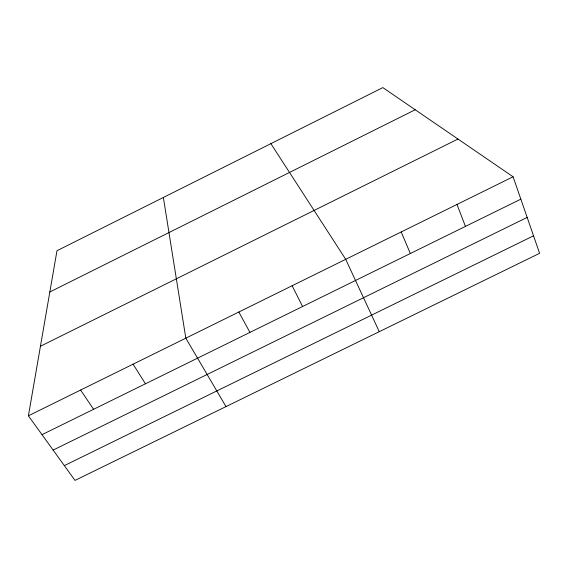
<?xml version="1.0" encoding="UTF-8"?>
<svg xmlns="http://www.w3.org/2000/svg" width="568" height="568" viewBox="0 0 568 568"><rect width="100%" height="100%" fill="white"/><g stroke="black" fill="none" stroke-linecap="round" stroke-linejoin="round"><path stroke-width="0.85" d="M28.4 415.797L56.977 250.722L382.846 87.593L513.096 176.783L539.6 253.307L74.99 480.407L28.4 415.797L513.096 176.783M49.835 291.98L415.215 109.759M40.442 346.253L457.978 139.039M42.011 434.669L520.842 199.155M53.122 450.083L527.168 217.409M64.333 465.625L533.544 235.812M80.599 390.06L93.592 409.301M270.879 143.647L345.713 259.327L379.261 331.676M133.075 364.18L145.444 383.798M225.993 406.596L185.821 338.173L163.364 197.465M238.837 312.031L249.941 332.401M292.137 285.747L302.588 306.507M401.207 231.964L410.33 253.513M456.999 204.452L465.44 226.405"/></g></svg>
